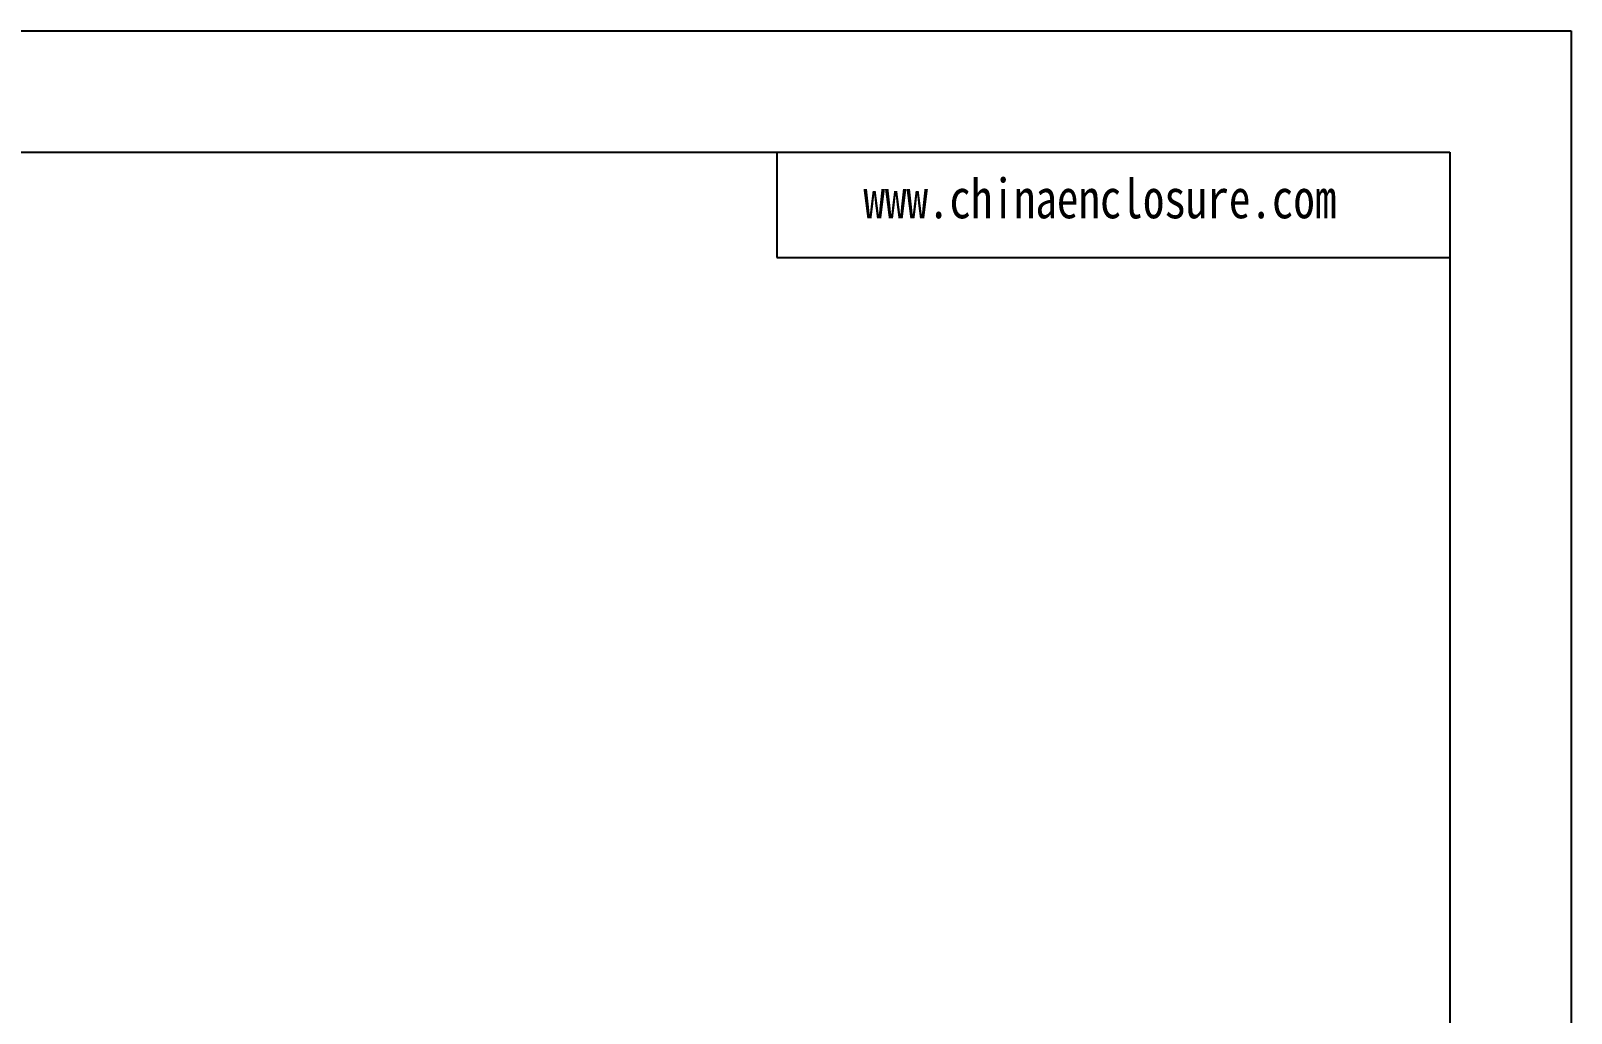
# Model space of a CAD drawing. Header units: inches. Extents: x 3700 to 4563, y 1353 to 2328.
# Drawn here: x 3986.2 to 4047.6, y 1516.8 to 1556 of the extents above; entities that cross this region are included whole.
import ezdxf

# ---------------------------------------------------------------- set-up
doc = ezdxf.new("R2010")
doc.units = ezdxf.units.IN
doc.header["$LTSCALE"] = 0.5
doc.layers.add('文字', color=81, linetype='Continuous')
doc.styles.add('宋体', font='', dxfattribs={"width": 0.8, "height": 3.5})
doc.styles.get('宋体').set_extended_font_data('SimSun')

msp = doc.modelspace()

# ---------------------------------------------------------------- linework, layer by layer
for p, q in [((3760.797, 1555.962), (4047.601, 1555.962)), ((4047.601, 1555.962), (4047.601, 1353.172)), ((3768.219, 1551.133), (4042.772, 1551.133)), ((4015.948, 1551.133), (4015.948, 1546.942)), ((4042.772, 1551.133), (4042.772, 1358)), ((4015.948, 1546.942), (4042.772, 1546.942))]:
    msp.add_line(p, q)

# ---------------------------------------------------------------- texts
at = {"layer": '文字', "color": 0, "insert": (4019.404, 1550.072), "char_height": 1.57368, "width": 27.64805, "attachment_point": 1, "style": '宋体'}
msp.add_mtext('www.chinaenclosure.com', dxfattribs=at)

doc.saveas('drawing.dxf')
